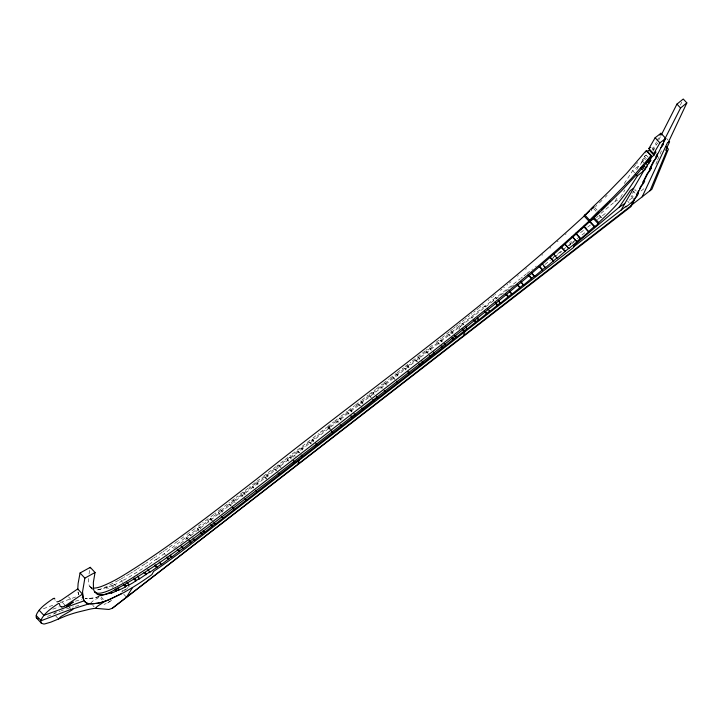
<?xml version="1.0" encoding="UTF-8"?>
<svg xmlns="http://www.w3.org/2000/svg" width="723" height="723" viewBox="0 0 723 723"><rect width="100%" height="100%" fill="white"/><g stroke="black" fill="none" stroke-linecap="round" stroke-linejoin="round"><path stroke-width="0.54" stroke-dasharray="3.62 2.71" d="M88.486 578.499L88.685 583.615A119.783 26.85 -42.9 0 0 89.779 586.48L90.375 587.175M89.019 573.954L89.688 570.167M526.769 273.619L530.402 270.736M211.74 520.587L210.375 519.114L218.5 512.39L221.401 510.131L222.765 511.604M222.594 512.146L221.401 510.131M497.108 298.997L495.743 297.524L495.58 298.066L520.226 278.78M495.743 297.524L484.735 306.498L484.907 305.946L486.272 307.42M221.229 510.673L233.683 500.578L235.734 502.783M234.876 502.602L233.683 500.578M280.343 467.392L278.979 465.919L289.986 456.972L292.038 459.177M291.179 458.988L289.986 456.972M293.764 457.126L294.397 455.147L295.761 456.62M289.815 457.523L301.545 448.007L302.91 449.48M302.729 450.031L301.545 448.007M301.364 448.558L312.372 439.602L313.737 441.075M313.565 441.626L312.372 439.602M312.2 440.153L328.983 426.715L331.035 428.92M330.863 429.471L328.811 427.266L328.983 426.715M459.06 329.616L459.982 326.724M210.375 519.114L210.556 518.563L212.598 520.768M278.979 465.919L279.159 465.368L281.202 467.573M328.811 427.266L339.819 418.319L341.862 420.524M341.003 420.343L339.819 418.319M339.638 418.87L350.646 409.932L352.697 412.128M233.511 501.129L243.787 492.752L245.151 494.225M268.07 476.9L266.886 474.875L268.251 476.349M266.706 475.427L279.159 465.368M351.839 411.947L350.646 409.932M350.474 410.483L361.473 401.545L363.524 403.741M363.344 404.293L361.301 402.096L361.473 401.545M361.301 402.096L373.023 392.598L374.387 394.071M374.207 394.622L373.023 392.598M372.842 393.149L385.296 383.1L387.338 385.305M386.48 385.124L385.296 383.1M385.115 383.651L396.846 374.162L398.21 375.626M398.03 376.177L396.846 374.162M396.665 374.713L407.673 365.775L409.715 367.98M408.856 367.79L407.673 365.775M407.492 366.326L418.5 357.388L420.542 359.593M419.683 359.403L418.5 357.388M418.319 357.939L430.049 348.441L431.414 349.914M431.233 350.465L430.049 348.441M429.869 348.992L440.876 340.054L442.241 341.527M442.06 342.078L440.876 340.054M440.696 340.605L451.703 331.667L453.068 333.14M452.887 333.692L451.703 331.667M484.907 305.946L462.349 323.841L463.714 325.314M244.98 494.776L243.787 492.752M243.615 493.303L256.782 482.693L258.147 484.166M257.966 484.717L256.782 482.693M256.602 483.253L266.886 474.875M463.895 324.763L462.53 323.289L451.523 332.219M462.349 323.841L462.53 323.289M210.556 518.563L199.548 527.456L200.913 528.92M89.797 586.461L89.806 586.434A69.616 15.608 -42.9 0 0 90.474 587.148A64.898 14.55 -42.9 0 0 90.89 587.428A69.706 15.626 -42.9 0 0 91.604 587.763A64.745 14.514 -42.9 0 0 92.137 587.916M199.548 527.456L199.747 526.886L189.489 535.092L189.715 534.505L191.08 535.969M156.801 559.25L189.715 534.505M655.897 164.13L657.18 161.048M657.605 160.018L662.313 148.721M680.397 105.079L681.825 102.051M653.149 150.999L656.529 144.329M658.743 139.973L660.768 135.987M634.216 190.718L633.782 191.532M652.354 150.086L656.394 142.16M656.9 141.175L659.43 136.222M156.105 559.738L156.457 559.051L148.577 564.871M620.533 197.506L624.943 189.851M648.188 157.316L646.136 155.111L640.804 162.567L642.313 161.401L643.678 162.865M646.398 158.708L644.347 156.502L646.028 153.601M636.665 169.643L638.915 165.784M642.313 161.401L640.298 164.708L632.634 170.655A218.843 49.056 -42.9 0 1 625.72 181.328A108.965 24.428 -42.9 0 1 623.163 185.043M121.717 592.065L122.829 590.284M601.934 217.759L599.204 214.821L614.505 201.97L616.954 198.292M147.908 565.314L128.522 577.433A124.103 27.817 -42.9 0 1 123.651 580.198L124.257 579.358A111.035 24.889 -42.9 0 1 121.374 580.894L120.723 581.753A115.319 25.847 -42.9 0 1 113.628 585.151L114.984 586.624M113.619 585.16L114.351 584.256L115.716 585.729M108.305 588.739L106.941 587.266L106.173 588.188L114.351 584.256M90.718 603.172L92.427 601.301L99.521 597.035L102.25 599.973M632.408 193.33L632.914 192.779M54.333 613.249L56.159 611.441M607.13 195.364L605.214 197.252M601.997 200.388L599.412 202.892M596.809 205.395L595.508 206.633M590.935 210.98L591.721 210.239M565.368 234.541L566.172 233.818M557.288 241.771L558.102 241.048M550.004 248.224L550.818 247.51M541.889 255.327L542.702 254.623M525.63 269.354L526.443 268.658M517.496 276.249L518.31 275.562M509.363 283.064L510.989 281.708M506.922 285.097L507.736 284.419M503.669 287.79L504.482 287.121M500.424 290.474L502.042 289.137M596.43 217.65L598.174 216.222M494.731 295.147L495.544 294.478M491.486 297.804L492.3 297.135M493.113 296.475L493.926 295.806M488.242 300.443L489.055 299.783M482.566 305.061L483.38 304.401M476.891 309.643L478.518 308.332M479.322 307.682L480.949 306.371M466.371 318.138L464.753 319.439M467.989 316.828L469.607 315.526M471.224 314.225L472.038 313.565M473.655 312.264L475.273 310.953M458.274 324.645L455.851 326.588M459.087 323.994L460.705 322.693M462.322 321.392L463.94 320.09M450.185 331.116L452.616 329.182M453.42 328.531L455.038 327.239M449.381 331.767L442.115 337.56M535.508 266.679L536.24 266.091M440.497 338.843L441.301 338.201M531.866 269.58L532.589 269.001M438.879 340.117L434.044 343.949M523.859 275.915L526.037 274.189M432.435 345.223L426.001 350.284M520.949 278.21L522.404 277.063M641.066 190.971L644.374 188.378M425.196 350.908L412.345 360.922M644.347 156.502L646.136 155.111M312.978 437.957L318.59 433.61M320.19 432.363L326.606 427.392M327.402 426.778L333.818 421.798M334.613 421.175L340.226 416.828M341.03 416.204L347.438 411.233M348.242 410.61L354.659 405.639M355.454 405.016L361.066 400.669M361.871 400.045L368.278 395.074M405.133 366.525L410.745 362.169M513.565 285.16L190.872 535.445A288.613 64.699 -42.9 0 1 178.346 545.061M552.887 257.524L576.05 239.548M576.945 238.861L586.823 231.197M124.627 590.483L129.986 586.335M544.934 264.501L550.284 260.343M551.179 259.656L553.854 257.578M554.749 256.882L561.888 251.351M569.028 245.811L570.809 244.428L569.516 243.027M571.703 243.732L574.378 241.654M629.191 200.226L633.456 196.927M283.335 460.922L276.927 465.883M284.934 459.683L290.547 455.336M292.146 454.098L311.378 439.204M369.082 394.46L375.49 389.489M376.294 388.866L382.702 383.904M383.497 383.28L389.11 378.933M389.914 378.319L396.321 373.348M397.117 372.734L403.533 367.763M255.309 482.593L248.911 487.537M256.909 481.364L262.512 477.026M263.317 476.412L276.132 466.498M580.56 232.652L586.769 227.844M587.654 227.158L590.438 225.007M597.415 219.602L607.392 211.875M107.628 602.973L110.267 600.93M122.603 591.369L128.839 586.543M248.106 488.161L236.114 497.406M234.514 498.635L228.92 502.928M227.32 504.157L221.744 508.432M220.94 509.037L214.577 513.881M213.782 514.487L209.01 518.093M208.224 518.689L202.675 522.856M201.093 524.039L195.572 528.152M194.785 528.73L184.591 536.222M183.814 536.791L178.364 540.741M177.587 541.301L172.933 544.636M111.649 600.289L108.667 602.349A10.203 2.286 -42.9 0 1 107.673 602.955L107.555 603.018A9.751 2.187 -42.9 0 1 106.715 603.425L104.383 604.229A13.773 3.091 -42.9 0 1 103.976 604.311M172.164 545.187L169.083 547.374M167.546 548.459L165.242 550.086M164.473 550.619L162.946 551.694M162.187 552.227L157.614 555.391M156.105 556.439L156.864 555.915M155.346 556.954L153.836 557.984M153.086 558.499L148.586 561.554M147.835 562.051L145.603 563.551M144.862 564.039L137.515 568.847M136.792 569.317L133.186 571.613M614.505 201.97L619.991 198.464M132.472 572.056L130.339 573.384M129.634 573.827L125.441 576.367M124.058 577.189L124.745 576.782M123.371 577.596L121.328 578.789M120.651 579.186L119.304 579.954M118.635 580.334L106.091 586.814A93.439 20.949 -42.9 0 1 103.805 587.817L103.253 588.052A64.392 14.433 -42.9 0 1 101.13 588.856L100.136 589.182A54.243 12.155 -42.9 0 1 97.894 589.724A51.514 11.55 -42.9 0 1 96.014 589.869L95.933 589.86A76.728 17.198 -42.9 0 1 95.725 589.851M47.429 616.466L60.307 611.134M106.941 587.266L105.531 587.79A135.409 30.357 -42.9 0 1 104.609 588.115A88.287 19.792 -42.9 0 1 95.996 589.95A100.949 22.63 -42.9 0 1 95.725 589.905M52.806 609.191L59.15 606.841M43.398 608.721L52.924 605.25M60.334 602.557L76.213 596.782M75.409 601.22L81.826 599.231M75.373 606.371L79.168 605.386M99.403 596.403A112.228 25.16 -42.9 0 1 92.634 598.066L85.115 598.68M92.607 598.102L87.953 598.599M87.582 598.617L85.431 598.689A97.524 21.862 -42.9 0 1 85.088 598.68M91.46 588.242L92.21 588.793A100.949 22.63 -42.9 0 1 91.478 588.188L91.234 588.034M91.441 588.224L90.203 586.986M666.733 138.617L668.169 140.172M651.875 147.546L653.926 149.751M644.157 158.373L645.522 159.846M642.494 159.666L643.859 161.13M632.634 170.655L634.677 172.86M634.812 189.471L636.249 191.026M633.646 191.613L635.092 193.168M631.757 195.337L633.203 196.891M630.989 196.141L633.728 199.078M627.7 201.211L629.064 202.684M594.713 207.546L597.442 210.492M593.547 208.504L596.276 211.45M599.042 215.499L601.093 217.704M570.827 241.374L572.2 242.847M569.706 242.322L571.071 243.796M492.851 299.774L494.216 301.247M471.188 316.584L472.553 318.057M459.638 325.522L461.003 326.995M448.811 333.909L450.176 335.373M448.631 334.46L449.995 335.924M437.984 342.295L439.349 343.759M437.804 342.847L439.168 344.311M426.434 351.233L428.486 353.439M426.263 351.785L427.627 353.258M415.608 359.62L417.659 361.825M415.427 360.171L416.791 361.645M404.781 368.007L406.145 369.48M404.6 368.558L405.964 370.031M393.231 376.954L394.595 378.418M393.05 377.505L395.101 379.711M380.967 386.453L382.331 387.926M380.786 387.004L382.151 388.477M369.417 395.391L371.459 397.596M369.236 395.942L370.601 397.415M358.59 403.777L360.632 405.983M358.409 404.329L359.774 405.802M347.763 412.164L349.128 413.637M347.582 412.716L348.947 414.189M336.927 420.56L338.292 422.024M336.755 421.111L338.12 422.575M328.26 427.275L330.312 429.48M328.088 427.826L329.453 429.299M309.489 441.843L311.532 444.049M309.308 442.395L310.673 443.868M297.93 450.809L299.982 453.014M297.759 451.36L299.123 452.833M287.094 459.213L288.459 460.678M286.923 459.765L288.287 461.229M274.821 468.721L276.873 470.926M274.65 469.272L276.014 470.745M264.717 476.547L266.769 478.753M264.537 477.108L266.588 479.304M252.454 486.046L253.818 487.519M252.273 486.597L253.637 488.07M241.627 494.433L242.991 495.897M241.446 494.984L242.811 496.448M229.354 503.94L231.396 506.145M229.173 504.491L230.547 505.964M218.5 512.39L219.864 513.854M218.337 512.932L219.702 514.396M207.673 520.795L209.037 522.268M197.596 528.531L198.961 529.995M197.388 529.1L198.753 530.574M186.145 537.198L187.51 538.662M185.91 537.785L187.275 539.259M164.112 553.583L165.477 555.056M121.374 580.894L122.738 582.367M123.769 594.261L126.498 597.207M112.327 585.124L113.692 586.588M111.577 586.028L112.942 587.501M100.985 596.791L103.714 599.738M90.113 586.814L92.164 589.019M90.348 587.148L92.526 589.489M92.77 605.377L94.135 606.85M68.504 596.827L71.234 599.765M69.345 607.067L70.709 608.54M62.25 602.25L65.657 605.928M55.779 616.059L57.822 618.264M78.807 594.604L77.994 592.056M77.985 591.965L78.671 594.297A152.354 34.153 -42.9 0 0 78.888 594.767M637.677 162.521A181.708 40.732 -42.9 0 1 636.439 164.031M635.815 164.781A181.708 40.732 -42.9 0 1 632.652 168.576M176.566 546.398A288.613 64.699 -42.9 0 1 172.146 549.706M98.943 596.556A112.002 25.106 -42.9 0 1 92.598 598.129M633.746 191.55A5.323 1.193 -42.9 0 1 632.932 192.779M657.921 143.009A3.977 0.895 -42.9 0 1 657.252 143.678M657.008 143.895A3.977 0.895 -42.9 0 1 656.529 144.311M61.247 610.736A269.516 60.416 -42.9 0 1 63.398 609.968M66.534 608.902A269.516 60.416 -42.9 0 1 73.466 606.868M81.238 597.532A115.807 25.965 -42.9 0 1 81.039 597.379M55.111 600.352A35.816 8.025 -42.9 0 1 55.047 600.162"/><path stroke-width="1.08" d="M585.377 225.079L583.904 226.335L588.712 231.866L585.034 235.002L580.623 238.744L575.842 233.186M564.762 244.193L568.856 248.595L576.945 241.844L572.86 237.017M568.856 248.595L564.799 243.75M553.773 254.125L557.108 258.265L568.893 248.161M544.03 266.263L545.395 267.736L557.18 257.795M647.763 160.172L649.127 161.645L651.929 156.819L653.954 155.246L655.969 151.957L653.655 153.746L648.874 148.604L655.137 137.75L660.939 133.249L665.72 138.391L630.917 206.661L113.448 607.492A10.203 2.286 -42.9 0 1 112.454 608.097L112.336 608.16A9.751 2.187 -42.9 0 1 111.496 608.567L109.164 609.381A13.773 3.091 -42.9 0 1 108.748 609.453L95.382 608.323A184.464 41.347 -42.9 0 0 89.435 609.272L78.247 612.02A269.516 60.416 -42.9 0 0 66.019 615.888L50.8 622.16L44.654 623.949A38.617 8.658 -42.9 0 1 43.299 623.931L41.338 623.145L36.484 617.921A18.31 4.103 -42.9 0 1 36.322 617.677L36.258 617.505A32.652 7.32 -42.9 0 1 36.159 616.421L36.304 615.336A23.859 5.35 -42.9 0 1 36.575 614.414L36.927 613.583A11.044 2.476 -42.9 0 1 37.948 611.902L39.196 610.221A8.378 1.88 -42.9 0 1 44.175 605.214L47.112 602.919A38.97 8.739 -42.9 0 1 49.435 601.22A32.987 7.393 -42.9 0 1 51.722 599.638L53.249 598.653M90.104 568.061L90.267 567.338L95.038 572.489L93.366 582.386L93.466 588.757A119.783 26.85 -42.9 0 0 94.559 591.622L94.849 591.974M90.267 567.338L80.072 572.987L78.111 583.497L77.732 589.679M95.038 572.489L84.853 578.129L82.549 591.848L83.452 599.439A152.354 34.153 -42.9 0 0 83.904 600.352C86.561 605.241 92.887 603.741 97.379 603.244A112.228 25.16 -42.9 0 0 105.034 601.256A111.902 25.088 -42.9 0 0 110.004 599.204L123.94 592.517L132.598 587.438A124.781 27.971 -42.9 0 0 151.875 574.604L153.628 571.396A209.833 47.04 -42.9 0 0 174.279 556.8A288.613 64.699 -42.9 0 0 195.653 540.587L573.61 247.438L574.243 245.043L619.277 207.112L624.762 203.606L643.696 170.926L647.094 166.543L645.585 167.709L643.533 165.504M545.395 267.736L542.096 263.561M665.892 149.851L669.615 141.726L667.474 142.648L642.169 196.846L631.098 205.431M531.721 273.511L534.451 276.457L545.504 267.239M534.451 276.457L531.857 272.996M521.5 282.865L523.551 285.061L534.586 275.933M523.551 285.061L520.967 281.599M509.896 291.965L511.938 294.171L523.696 284.537M591.595 218.726L598.807 211.956L598.319 213.647L594.134 217.623L558.02 250.501L525.531 278.644L493.023 305.594L429.968 356.05L264.889 484.03C214.704 521.382 166.57 562.828 110.872 591.956A93.439 20.949 -42.9 0 1 108.586 592.968L108.025 593.194A64.392 14.433 -42.9 0 1 105.91 593.999L104.916 594.324A54.243 12.155 -42.9 0 1 102.675 594.866A51.514 11.55 -42.9 0 1 100.795 595.011A76.728 17.198 -42.9 0 1 100.099 594.957L98.31 594.568A85.097 19.078 -42.9 0 1 97.84 594.387L94.704 591.785M598.807 211.956L598.328 213.647L621.165 191.206L637.424 173.719A181.708 40.732 -42.9 0 0 649.561 158.771L651.36 155.608L646.579 150.465A18.644 4.175 -42.9 0 0 644.961 152.065L629.182 170.402A55.662 12.481 -42.9 0 1 626.145 173.863L608.92 191.532A224.555 50.339 -42.9 0 1 592.128 207.664L584.175 216.023L588.956 221.166L589.616 220.56M511.938 294.171L509.372 290.691M498.31 301.003L500.352 303.208L512.101 293.637M213.963 522.241L215.156 524.256L291.703 464.907L294.767 462.114L293.402 460.641M500.352 303.208L498.472 300.461M487.636 308.884L489.688 311.089L489.507 311.64L500.524 302.666M294.767 462.114L294.586 462.666L314.089 447.537L317.153 444.744L315.788 443.28M297.912 464.256L299.177 460.289M317.153 444.744L316.981 445.296L352.363 417.858L355.427 415.074L354.062 413.601M463.524 335.725L464.753 331.866M477.307 318.572L478.671 320.045L489.688 311.089M589.616 221.708L589.787 221.193L594.559 226.335L594.396 226.85L589.616 221.708L593.529 218.68L593.926 217.424A80.669 18.084 -42.9 0 0 596.972 214.577M594.396 226.85L598.301 223.823L598.698 222.567A80.669 18.084 -42.9 0 0 612.914 208.694A49.679 11.134 -42.9 0 0 624.003 195.59A108.965 24.428 -42.9 0 0 630.501 186.471A218.843 49.056 -42.9 0 0 637.406 175.797L643.696 170.926L640.967 167.989M355.427 415.074L355.246 415.626L377.804 397.74L376.439 396.276M377.804 397.74L377.623 398.292L420.208 365.314L423.271 362.53L421.907 361.057M423.271 362.53L423.1 363.082L434.821 353.583L433.457 352.119M434.821 353.583L434.65 354.134L445.648 345.196L444.284 343.732M445.648 345.196L445.476 345.748L456.475 336.819L455.11 335.345M454.939 335.897L456.303 337.37L456.475 336.819M465.937 326.959L467.121 328.983L478.852 319.494L477.487 318.021M478.671 320.045L478.852 319.494M456.303 337.37L467.302 328.432M203.163 530.555L204.528 532.029L204.329 532.598L215.337 523.705M94.568 591.604L94.577 591.577A69.616 15.608 -42.9 0 0 95.255 592.291A64.898 14.55 -42.9 0 0 95.671 592.571A69.706 15.626 -42.9 0 0 96.376 592.905A64.745 14.514 -42.9 0 0 96.918 593.068A69.001 15.463 -42.9 0 0 97.813 593.212L98.138 593.24A70.709 15.852 -42.9 0 0 99.548 593.212A73.972 16.584 -42.9 0 0 101.572 592.923A77.081 17.28 -42.9 0 0 104.32 592.209A81.934 18.364 -42.9 0 0 105.82 591.712A77.551 17.379 -42.9 0 0 106.868 591.333A85.477 19.16 -42.9 0 0 109.046 590.447L110.176 589.959A130.547 29.263 -42.9 0 0 111.911 589.182L113.683 588.359A141.093 31.631 -42.9 0 0 115.472 587.51L116.087 587.212A88.866 19.919 -42.9 0 0 117.939 586.272A97.198 21.789 -42.9 0 0 120.497 584.916A111.27 24.944 -42.9 0 0 123.145 583.443A124.076 27.817 -42.9 0 0 127.23 581.039A146.959 32.942 -42.9 0 0 128.622 580.198C168.387 555.734 205.504 527.284 242.458 498.852L312.11 444.997C406.037 371.116 503.109 300.632 590.935 219.34M193.131 538.174L194.496 539.647L194.27 540.235L204.528 532.029M181.021 546.028L183.073 548.233L182.838 548.829L194.496 539.647M170.077 555.824L171.441 557.297L183.073 548.233M642.205 196.792L650.085 190.601L666.778 150.556M171.441 557.297L171.713 556.674L170.348 555.201M159.187 561.997L161.238 564.202L160.886 564.88L171.713 556.674M668.35 142.268L686.85 102.901L683.244 99.024L676.945 104.112L661.274 134.993M631.604 204.437L634.134 199.44M638.517 190.818L636.538 194.713L638.418 193.357L637.388 195.409A5.323 1.193 -42.9 0 1 636.538 196.656M639.503 188.866L640.497 186.914M647.356 173.393L642.864 182.25L644.69 180.949L644.265 181.97A10.023 2.25 -42.9 0 1 643.678 183.036A5.178 1.157 -42.9 0 1 643.199 183.732L642.648 184.365A4.618 1.039 -42.9 0 1 640.994 185.928M653.556 161.175L649.408 169.354L651.369 167.944L650.872 168.983A18.861 4.23 -42.9 0 1 650.447 169.788L650.04 170.456A4.889 1.094 -42.9 0 1 649.39 171.378L649.245 171.541A4.383 0.985 -42.9 0 1 647.492 173.267M656.267 155.834L657.234 153.927M663.362 141.862L680.551 107.998L686.85 102.901M659.936 135.228L660.939 133.249M588.956 221.166L596.909 212.806A224.555 50.339 -42.9 0 0 613.7 196.674L630.917 179.015A55.662 12.481 -42.9 0 0 633.963 175.553L649.742 157.207M147.754 569.679L149.806 571.884L149.354 572.634L161.238 564.202M621.102 210.113L624.762 203.606M645.684 152.047L646.579 150.465M66.38 606.48L73.095 601.997M73.24 602.169L66.552 606.633M653.655 153.746L659.909 142.892L665.72 138.391M645.585 167.709L650.917 160.253L649.127 161.645M137.433 576.186L139.485 578.391L138.97 579.168L149.806 571.884M112.399 608.124L126.498 597.207L132.598 587.438M126.986 582.295L129.037 584.5L128.432 585.341A124.103 27.817 -42.9 0 0 133.303 582.575L139.485 578.391M619.277 207.112L630.311 190.574L633.574 188.287M117.759 587.935L119.123 589.399L118.4 590.302A115.319 25.847 -42.9 0 0 125.495 586.913L126.145 586.037A111.035 24.889 -42.9 0 0 129.037 584.5M105.079 601.202L97.207 606.443L95.499 608.314M109.381 593.258A135.409 30.357 -42.9 0 0 110.303 592.932L111.722 592.408L110.944 593.33L113.863 592.191L119.123 589.399M73.357 608.603L72.074 610.004L60.931 616.583L58.509 618.996M636.52 196.665L635.372 197.822A6.878 1.545 -42.9 0 1 634.64 198.436M667.094 150.131L665.919 150.357M594.035 206.814L591.414 209.281M598.156 212.571L595.544 215.047M589.453 211.134L587.474 212.969M594.857 215.68L590.076 220.126M588.495 212.029C484.094 308.82 367.185 390.917 256.078 479.521C212.978 512.634 170.212 546.516 123.85 575.056A146.959 32.942 -42.9 0 1 122.458 575.897A124.076 27.817 -42.9 0 1 118.364 578.301A111.27 24.944 -42.9 0 1 115.716 579.774A97.198 21.789 -42.9 0 1 113.159 581.129A88.866 19.919 -42.9 0 1 111.306 582.069L110.7 582.358A141.093 31.631 -42.9 0 1 108.902 583.217L107.14 584.039A130.547 29.263 -42.9 0 1 105.404 584.817L104.266 585.305A85.477 19.16 -42.9 0 1 102.088 586.181A77.551 17.379 -42.9 0 1 101.048 586.57A81.934 18.364 -42.9 0 1 99.548 587.067A77.081 17.28 -42.9 0 1 96.792 587.781A73.972 16.584 -42.9 0 1 94.776 588.07A70.709 15.852 -42.9 0 1 93.357 588.097L93.041 588.07M586.154 214.189L584.175 216.023M594.559 226.335L588.685 231.477M580.994 229.236L583.931 226.724L588.712 231.866M576.574 232.978L575.842 233.601L580.623 238.744M580.623 238.328L576.954 241.419M650.004 190.755L651.866 189.318L668.404 149.128L666.235 146.796M631.622 205.278L126.498 597.207M648.874 148.604L650.42 147.411M573.8 246.733L626.163 206.2L625.946 206.959L629.146 204.51L634.405 199.81M655.788 156.783L657.559 155.499L656.873 156.972A14.641 3.281 -42.9 0 1 656.62 157.451A6.29 1.41 -42.9 0 1 653.592 161.193M661.843 144.844L663.416 143.714L663.027 144.618A11.369 2.549 -42.9 0 1 662.738 145.178M84.428 601.147L82.964 598.011L82.485 594.089L77.704 588.947L61.853 599.792A21.112 4.736 -42.9 0 1 60.163 600.768M82.485 594.089L66.624 604.943A21.112 4.736 -42.9 0 1 64.934 605.919M121.347 593.818L110.221 599.114M84.166 600.768L43.94 615.4L39.159 610.257M92.39 603.759L90.23 603.832A97.524 21.862 -42.9 0 1 89.218 603.777L69.209 610.022L41.03 620.75L40.931 621.572A32.652 7.32 -42.9 0 0 41.039 622.648L41.103 622.819A18.31 4.103 -42.9 0 0 41.265 623.063M92.761 603.732L97.406 603.235A112.002 25.106 -42.9 0 0 110.131 599.222M56.828 601.753L57.036 601.78A13.836 3.1 -42.9 0 0 60.117 600.831M61.817 606.922L60.859 606.633A42.883 9.616 -42.9 0 1 60.154 606.001L60.054 605.847A35.816 8.025 -42.9 0 1 59.828 605.305L59.449 603.786A11.83 2.657 -42.9 0 0 59.06 603.497A7.076 1.582 -42.9 0 0 58.952 603.479A3.244 0.732 -42.9 0 0 58.039 603.777L56.493 604.78A32.987 7.393 -42.9 0 0 54.216 606.362A38.97 8.739 -42.9 0 0 51.893 608.07L48.956 610.357A8.378 1.88 -42.9 0 0 43.976 615.363L42.729 617.044A11.044 2.476 -42.9 0 0 41.699 618.725L41.356 619.548A23.859 5.35 -42.9 0 0 41.084 620.479L36.249 615.607M88.089 603.588L88.739 603.714M37.488 618.499L38.346 618.752M37.081 618.328L36.484 617.921M676.945 104.112L680.551 107.998M655.137 137.75L659.909 142.892M653.954 155.246L649.182 150.104L647.148 151.676L651.929 156.819M646.886 161.31L648.929 163.515M645.901 163.335L647.266 164.808M642.349 166.914L645.079 169.851M636.041 174.333L637.406 175.797M593.926 217.424L598.698 222.567M593.529 218.68L598.301 223.823M584.753 214.912L589.534 220.054M572.164 236.701L576.945 241.844M561.138 246.787L565.232 251.188M561.084 247.23L565.178 251.64M550.113 257.09L553.529 260.768M549.344 256.837L553.438 261.247M539.864 266.624L542.593 269.571M539.06 266.398L542.476 270.068M528.947 275.3L531.685 278.238M528.133 275.083L531.541 278.762M517.343 284.446L520.072 287.383M517.189 284.979L519.918 287.917M506.434 294.261L508.477 296.466M505.585 294.062L508.314 296.999M495.58 302.711L497.632 304.916M495.418 303.253L497.46 305.458M484.744 311.134L486.796 313.33M484.573 311.676L486.624 313.881M474.604 320.262L475.969 321.726M473.737 320.072L475.788 322.277M463.054 329.2L464.419 330.664M462.187 329.019L464.238 331.215M452.227 337.578L453.592 339.051M452.047 338.129L453.411 339.602M441.401 345.965L442.765 347.438M441.22 346.516L442.584 347.989M429.67 355.463L431.035 356.927M418.843 363.85L420.208 365.314M408.197 371.685L409.561 373.149M408.016 372.237L409.381 373.701M396.466 381.175L397.831 382.648M384.193 390.673L385.558 392.146M372.652 399.62L374.017 401.084M361.825 407.998L363.19 409.471M351.17 415.842L352.535 417.307M350.998 416.394L352.363 417.858M340.162 424.781L341.527 426.254M331.676 430.953L333.041 432.417M331.505 431.504L332.869 432.969M301.166 455.029L302.53 456.502M278.057 472.95L279.421 474.424M255.68 490.275L257.045 491.739M244.862 498.653L246.227 500.126M232.761 507.618L234.125 509.091M232.589 508.161L233.954 509.634M221.753 516.602L223.118 518.075M211.08 524.473L212.445 525.937M210.899 525.025L212.264 526.498M201.012 532.2L202.377 533.673M200.804 532.779L202.169 534.243M188.875 540.135L190.917 542.34M189.327 541.455L190.691 542.928M178.147 549.426L179.512 550.899M177.216 549.29L179.268 551.495M167.528 557.261L168.893 558.734M166.561 557.162L168.604 559.367M155.093 564.817L157.135 567.022M154.704 565.522L156.746 567.727M145.169 572.508L146.534 573.981M144.013 572.535L146.064 574.74M134.288 578.093L136.331 580.298M133.755 578.888L135.797 581.093M124.781 584.573L126.145 586.037M123.452 584.699L125.504 586.904M115.734 588.793L117.099 590.266M114.993 589.706L116.358 591.17M80.072 572.987L84.853 578.129M54.831 599.042L54.668 598.644A11.83 2.657 -42.9 0 0 54.279 598.346M77.723 589.579L77.704 588.947M649.742 157.207A18.644 4.175 -42.9 0 1 651.36 155.608M608.142 203.552A80.669 18.084 -42.9 0 1 606.434 205.305M605.856 205.892A80.669 18.084 -42.9 0 1 603.533 208.224M602.946 208.802A80.669 18.084 -42.9 0 1 601.175 210.547M599.385 212.282A80.669 18.084 -42.9 0 1 597.578 214.008M610.23 201.292A49.679 11.134 -42.9 0 1 609.191 202.422M96.258 593.339A100.949 22.63 -42.9 0 0 100.795 595.074A88.287 19.792 -42.9 0 0 109.399 593.231M660.433 147.944A3.977 0.895 -42.9 0 0 661.662 146.742L661.979 146.317A6.724 1.509 -42.9 0 0 662.729 145.178M88.025 603.651A115.807 25.965 -42.9 0 1 84.492 601.093M53.267 598.635A3.244 0.732 -42.9 0 1 54.189 598.328A7.076 1.582 -42.9 0 1 54.279 598.355M64.889 605.973A13.836 3.1 -42.9 0 1 61.789 606.949"/></g></svg>
